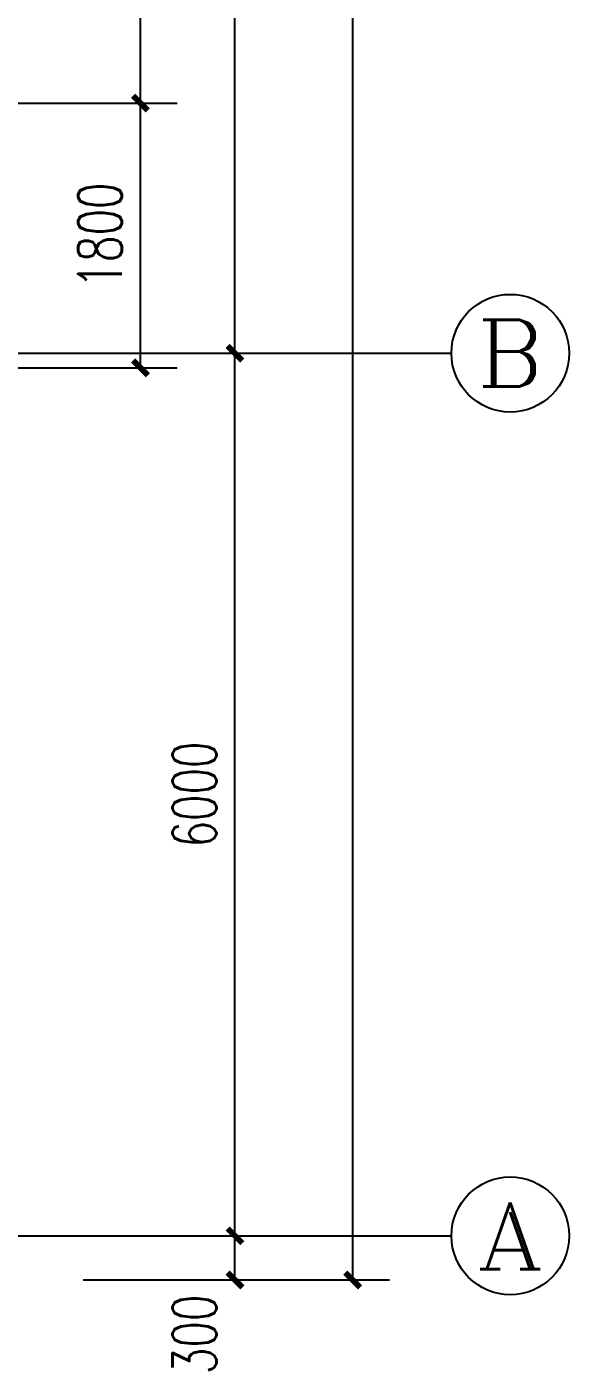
# Model space of a CAD drawing. Extents: x 1738143 to 1822243, y -608375 to -303375.
# Drawn here: x 1809851 to 1813536, y -528846 to -519715 of the extents above; entities that cross this region are included whole.
import ezdxf
from ezdxf.enums import TextEntityAlignment as Align

# ---------------------------------------------------------------- set-up
doc = ezdxf.new("R2010")
doc.units = 0
doc.header["$LTSCALE"] = 1000
doc.header["$MEASUREMENT"] = 0
for name, color, linetype in [('AXIS', 3, 'Continuous'), ('AXIS_TEXT', 7, 'Continuous'), ('PUB_DIM', 3, 'Continuous'), ('TH_DIM', 3, 'Continuous')]:
    doc.layers.add(name, color=color, linetype=linetype)
doc.styles.add('_TCH_AXIS', font='COMPLEX', dxfattribs={"bigfont": 'GBCBIG'})
doc.styles.add('_TCH_DIM_T3', font='SIMPLEX', dxfattribs={"width": 0.705882, "bigfont": 'GBCBIG'})
doc.styles.add('COMPLEX', font='COMPLEX')
doc.dimstyles.new('_TCH_ARCH&&100', dxfattribs={"dimtxt": 297.5, "dimasz": 100, "dimexe": 250, "dimexo": 300, "dimgap": 126.25, "dimtad": 1, "dimdec": 0, "dimzin": 0, "dimdsep": 46, "dimtxsty": '_TCH_DIM_T3', "dimblk": 'ARCHTICK', "dimcen": 0.09, "dimclrt": 7, "dimazin": 2, "dimtfac": 1, "dimtdec": 0, "dimtix": 1, "dimtmove": 2, "dimatfit": 3, "dimfxl": 30, "dimtolj": 1, "dimtzin": 0, "dimarcsym": 0})

# ---------------------------------------------------------------- blocks, each defined once
blk = doc.blocks.new('_ArchTick')
at = {"color": 0, "linetype": 'ByBlock', "const_width": 0.4}
blk.add_lwpolyline([(-0.5, -0.5), (0.5, 0.5)], dxfattribs=at)
blk = doc.blocks.new('*D31')
at = {"layer": 'Defpoints', "color": 0, "transparency": 16777216}
for p in [(22696.4, 6506.2), (24028.5, 6506.2), (22696.4, -1493.8)]:
    blk.add_point(p, dxfattribs=at)
at = {"layer": 'PUB_DIM', "color": 0, "lineweight": -2, "transparency": 16777216}
for p, q in [((22996.4, 6506.2), (24278.5, 6506.2)), ((24028.5, -1493.8), (24028.5, 6506.2)), ((22996.4, -1493.8), (24278.5, -1493.8))]:
    blk.add_line(p, q, dxfattribs=at)
at = {"layer": 'PUB_DIM', "color": 0, "lineweight": -2, "transparency": 16777216, "xscale": 100, "yscale": 100, "zscale": 100}
for p, rotation in [((24028.5, 6506.2), 90), ((24028.5, -1493.8), 270)]:
    blk.add_blockref('_ArchTick', p, dxfattribs=dict(at, rotation=rotation))
at = {"layer": 'PUB_DIM', "color": 7, "transparency": 16777216, "insert": (23753.5, 2506.2), "char_height": 297.5, "attachment_point": 5, "rotation": 90, "style": '_TCH_DIM_T3'}
blk.add_mtext('\\A1;8000', dxfattribs=at)
blk = doc.blocks.new('*D32')
at = {"layer": 'Defpoints', "color": 0, "transparency": 16777216}
for p in [(22696.4, -1493.8), (24028.5, -1493.8), (22696.4, -7493.8)]:
    blk.add_point(p, dxfattribs=at)
at = {"layer": 'PUB_DIM', "color": 0, "lineweight": -2, "transparency": 16777216}
for p, q in [((22996.4, -1493.8), (24278.5, -1493.8)), ((24028.5, -7493.8), (24028.5, -1493.8)), ((22996.4, -7493.8), (24278.5, -7493.8))]:
    blk.add_line(p, q, dxfattribs=at)
at = {"layer": 'PUB_DIM', "color": 0, "lineweight": -2, "transparency": 16777216, "xscale": 100, "yscale": 100, "zscale": 100}
for p, rotation in [((24028.5, -1493.8), 90), ((24028.5, -7493.8), 270)]:
    blk.add_blockref('_ArchTick', p, dxfattribs=dict(at, rotation=rotation))
at = {"layer": 'PUB_DIM', "color": 7, "transparency": 16777216, "insert": (23753.5, -4493.8), "char_height": 297.5, "attachment_point": 5, "rotation": 90, "style": '_TCH_DIM_T3'}
blk.add_mtext('\\A1;6000', dxfattribs=at)
blk = doc.blocks.new('*D33')
at = {"layer": 'Defpoints', "color": 0, "transparency": 16777216}
for p in [(22696.4, -7493.8), (24028.5, -7493.8), (22696.4, -7793.8)]:
    blk.add_point(p, dxfattribs=at)
at = {"layer": 'PUB_DIM', "color": 0, "lineweight": -2, "transparency": 16777216}
for p, q in [((22996.4, -7493.8), (24278.5, -7493.8)), ((24028.5, -7793.8), (24028.5, -7493.8)), ((22996.4, -7793.8), (24278.5, -7793.8))]:
    blk.add_line(p, q, dxfattribs=at)
at = {"layer": 'PUB_DIM', "color": 0, "lineweight": -2, "transparency": 16777216, "xscale": 100, "yscale": 100, "zscale": 100}
for p, rotation in [((24028.5, -7493.8), 90), ((24028.5, -7793.8), 270)]:
    blk.add_blockref('_ArchTick', p, dxfattribs=dict(at, rotation=rotation))
at = {"layer": 'PUB_DIM', "color": 7, "transparency": 16777216, "insert": (23753.5, -8163.8), "char_height": 297.5, "attachment_point": 5, "rotation": 90, "style": '_TCH_DIM_T3'}
blk.add_mtext('\\A1;300', dxfattribs=at)
blk = doc.blocks.new('*D34')
at = {"layer": 'Defpoints', "color": 0, "transparency": 16777216}
for p in [(23637.4, 22926.2), (24828.4, 22926.2), (23637.4, -7793.8)]:
    blk.add_point(p, dxfattribs=at)
at = {"layer": 'PUB_DIM', "color": 0, "lineweight": -2, "transparency": 16777216}
for p, q in [((23937.4, 22926.2), (25078.4, 22926.2)), ((24828.4, -7793.8), (24828.4, 22926.2)), ((23937.4, -7793.8), (25078.4, -7793.8))]:
    blk.add_line(p, q, dxfattribs=at)
at = {"layer": 'PUB_DIM', "color": 0, "lineweight": -2, "transparency": 16777216, "xscale": 100, "yscale": 100, "zscale": 100}
for p, rotation in [((24828.4, 22926.2), 90), ((24828.4, -7793.8), 270)]:
    blk.add_blockref('_ArchTick', p, dxfattribs=dict(at, rotation=rotation))
at = {"layer": 'PUB_DIM', "color": 7, "transparency": 16777216, "insert": (24553.4, 7566.2), "char_height": 297.5, "attachment_point": 5, "rotation": 90, "style": '_TCH_DIM_T3'}
blk.add_mtext('\\A1;30720', dxfattribs=at)
blk = doc.blocks.new('*D178')
at = {"layer": 'Defpoints', "color": 0, "transparency": 16777216}
for p in [(22696.4, 6506.2), (24028.5, 6506.2), (22696.4, -1493.8)]:
    blk.add_point(p, dxfattribs=at)
at = {"layer": 'PUB_DIM', "color": 0, "lineweight": -2, "transparency": 16777216}
for p, q in [((22996.4, 6506.2), (24278.5, 6506.2)), ((24028.5, -1493.8), (24028.5, 6506.2)), ((22996.4, -1493.8), (24278.5, -1493.8))]:
    blk.add_line(p, q, dxfattribs=at)
at = {"layer": 'PUB_DIM', "color": 0, "lineweight": -2, "transparency": 16777216, "xscale": 100, "yscale": 100, "zscale": 100}
for p, rotation in [((24028.5, 6506.2), 90), ((24028.5, -1493.8), 270)]:
    blk.add_blockref('_ArchTick', p, dxfattribs=dict(at, rotation=rotation))
at = {"layer": 'PUB_DIM', "color": 7, "transparency": 16777216, "insert": (23753.5, 2506.2), "char_height": 297.5, "attachment_point": 5, "rotation": 90, "style": '_TCH_DIM_T3'}
blk.add_mtext('\\A1;8000', dxfattribs=at)
blk = doc.blocks.new('*D179')
at = {"layer": 'Defpoints', "color": 0, "transparency": 16777216}
for p in [(22696.4, -1493.8), (24028.5, -1493.8), (22696.4, -7493.8)]:
    blk.add_point(p, dxfattribs=at)
at = {"layer": 'PUB_DIM', "color": 0, "lineweight": -2, "transparency": 16777216}
for p, q in [((22996.4, -1493.8), (24278.5, -1493.8)), ((24028.5, -7493.8), (24028.5, -1493.8)), ((22996.4, -7493.8), (24278.5, -7493.8))]:
    blk.add_line(p, q, dxfattribs=at)
at = {"layer": 'PUB_DIM', "color": 0, "lineweight": -2, "transparency": 16777216, "xscale": 100, "yscale": 100, "zscale": 100}
for p, rotation in [((24028.5, -1493.8), 90), ((24028.5, -7493.8), 270)]:
    blk.add_blockref('_ArchTick', p, dxfattribs=dict(at, rotation=rotation))
at = {"layer": 'PUB_DIM', "color": 7, "transparency": 16777216, "insert": (23753.5, -4493.8), "char_height": 297.5, "attachment_point": 5, "rotation": 90, "style": '_TCH_DIM_T3'}
blk.add_mtext('\\A1;6000', dxfattribs=at)
blk = doc.blocks.new('*D180')
at = {"layer": 'Defpoints', "color": 0, "transparency": 16777216}
for p in [(22696.4, -7493.8), (24028.5, -7493.8), (22696.4, -7793.8)]:
    blk.add_point(p, dxfattribs=at)
at = {"layer": 'PUB_DIM', "color": 0, "lineweight": -2, "transparency": 16777216}
for p, q in [((22996.4, -7493.8), (24278.5, -7493.8)), ((24028.5, -7793.8), (24028.5, -7493.8)), ((22996.4, -7793.8), (24278.5, -7793.8))]:
    blk.add_line(p, q, dxfattribs=at)
at = {"layer": 'PUB_DIM', "color": 0, "lineweight": -2, "transparency": 16777216, "xscale": 100, "yscale": 100, "zscale": 100}
for p, rotation in [((24028.5, -7493.8), 90), ((24028.5, -7793.8), 270)]:
    blk.add_blockref('_ArchTick', p, dxfattribs=dict(at, rotation=rotation))
at = {"layer": 'PUB_DIM', "color": 7, "transparency": 16777216, "insert": (23753.5, -8163.8), "char_height": 297.5, "attachment_point": 5, "rotation": 90, "style": '_TCH_DIM_T3'}
blk.add_mtext('\\A1;300', dxfattribs=at)
blk = doc.blocks.new('*D181')
at = {"layer": 'Defpoints', "color": 0, "transparency": 16777216}
for p in [(23637.4, 22926.2), (24828.4, 22926.2), (23637.4, -7793.8)]:
    blk.add_point(p, dxfattribs=at)
at = {"layer": 'PUB_DIM', "color": 0, "lineweight": -2, "transparency": 16777216}
for p, q in [((23937.4, 22926.2), (25078.4, 22926.2)), ((24828.4, -7793.8), (24828.4, 22926.2)), ((23937.4, -7793.8), (25078.4, -7793.8))]:
    blk.add_line(p, q, dxfattribs=at)
at = {"layer": 'PUB_DIM', "color": 0, "lineweight": -2, "transparency": 16777216, "xscale": 100, "yscale": 100, "zscale": 100}
for p, rotation in [((24828.4, 22926.2), 90), ((24828.4, -7793.8), 270)]:
    blk.add_blockref('_ArchTick', p, dxfattribs=dict(at, rotation=rotation))
at = {"layer": 'PUB_DIM', "color": 7, "transparency": 16777216, "insert": (24553.4, 7566.2), "char_height": 297.5, "attachment_point": 5, "rotation": 90, "style": '_TCH_DIM_T3'}
blk.add_mtext('\\A1;30720', dxfattribs=at)
blk = doc.blocks.new('*D325')
at = {"layer": 'Defpoints', "color": 0, "transparency": 16777216}
for p in [(22696.4, 6506.2), (24028.5, 6506.2), (22696.4, -1493.8)]:
    blk.add_point(p, dxfattribs=at)
at = {"layer": 'PUB_DIM', "color": 0, "lineweight": -2, "transparency": 16777216}
for p, q in [((22996.4, 6506.2), (24278.5, 6506.2)), ((24028.5, -1493.8), (24028.5, 6506.2)), ((22996.4, -1493.8), (24278.5, -1493.8))]:
    blk.add_line(p, q, dxfattribs=at)
at = {"layer": 'PUB_DIM', "color": 0, "lineweight": -2, "transparency": 16777216, "xscale": 100, "yscale": 100, "zscale": 100}
for p, rotation in [((24028.5, 6506.2), 90), ((24028.5, -1493.8), 270)]:
    blk.add_blockref('_ArchTick', p, dxfattribs=dict(at, rotation=rotation))
at = {"layer": 'PUB_DIM', "color": 7, "transparency": 16777216, "insert": (23753.5, 2506.2), "char_height": 297.5, "attachment_point": 5, "rotation": 90, "style": '_TCH_DIM_T3'}
blk.add_mtext('\\A1;8000', dxfattribs=at)
blk = doc.blocks.new('*D326')
at = {"layer": 'Defpoints', "color": 0, "transparency": 16777216}
for p in [(22696.4, -1493.8), (24028.5, -1493.8), (22696.4, -7493.8)]:
    blk.add_point(p, dxfattribs=at)
at = {"layer": 'PUB_DIM', "color": 0, "lineweight": -2, "transparency": 16777216}
for p, q in [((22996.4, -1493.8), (24278.5, -1493.8)), ((24028.5, -7493.8), (24028.5, -1493.8)), ((22996.4, -7493.8), (24278.5, -7493.8))]:
    blk.add_line(p, q, dxfattribs=at)
at = {"layer": 'PUB_DIM', "color": 0, "lineweight": -2, "transparency": 16777216, "xscale": 100, "yscale": 100, "zscale": 100}
for p, rotation in [((24028.5, -1493.8), 90), ((24028.5, -7493.8), 270)]:
    blk.add_blockref('_ArchTick', p, dxfattribs=dict(at, rotation=rotation))
at = {"layer": 'PUB_DIM', "color": 7, "transparency": 16777216, "insert": (23753.5, -4493.8), "char_height": 297.5, "attachment_point": 5, "rotation": 90, "style": '_TCH_DIM_T3'}
blk.add_mtext('\\A1;6000', dxfattribs=at)
blk = doc.blocks.new('*D327')
at = {"layer": 'Defpoints', "color": 0, "transparency": 16777216}
for p in [(22696.4, -7493.8), (24028.5, -7493.8), (22696.4, -7793.8)]:
    blk.add_point(p, dxfattribs=at)
at = {"layer": 'PUB_DIM', "color": 0, "lineweight": -2, "transparency": 16777216}
for p, q in [((22996.4, -7493.8), (24278.5, -7493.8)), ((24028.5, -7793.8), (24028.5, -7493.8)), ((22996.4, -7793.8), (24278.5, -7793.8))]:
    blk.add_line(p, q, dxfattribs=at)
at = {"layer": 'PUB_DIM', "color": 0, "lineweight": -2, "transparency": 16777216, "xscale": 100, "yscale": 100, "zscale": 100}
for p, rotation in [((24028.5, -7493.8), 90), ((24028.5, -7793.8), 270)]:
    blk.add_blockref('_ArchTick', p, dxfattribs=dict(at, rotation=rotation))
at = {"layer": 'PUB_DIM', "color": 7, "transparency": 16777216, "insert": (23753.5, -8163.8), "char_height": 297.5, "attachment_point": 5, "rotation": 90, "style": '_TCH_DIM_T3'}
blk.add_mtext('\\A1;300', dxfattribs=at)
blk = doc.blocks.new('*D328')
at = {"layer": 'Defpoints', "color": 0, "transparency": 16777216}
for p in [(23637.4, 22926.2), (24828.4, 22926.2), (23637.4, -7793.8)]:
    blk.add_point(p, dxfattribs=at)
at = {"layer": 'PUB_DIM', "color": 0, "lineweight": -2, "transparency": 16777216}
for p, q in [((23937.4, 22926.2), (25078.4, 22926.2)), ((24828.4, -7793.8), (24828.4, 22926.2)), ((23937.4, -7793.8), (25078.4, -7793.8))]:
    blk.add_line(p, q, dxfattribs=at)
at = {"layer": 'PUB_DIM', "color": 0, "lineweight": -2, "transparency": 16777216, "xscale": 100, "yscale": 100, "zscale": 100}
for p, rotation in [((24828.4, 22926.2), 90), ((24828.4, -7793.8), 270)]:
    blk.add_blockref('_ArchTick', p, dxfattribs=dict(at, rotation=rotation))
at = {"layer": 'PUB_DIM', "color": 7, "transparency": 16777216, "insert": (24553.4, 7566.2), "char_height": 297.5, "attachment_point": 5, "rotation": 90, "style": '_TCH_DIM_T3'}
blk.add_mtext('\\A1;30720', dxfattribs=at)
blk = doc.blocks.new('*D559')
at = {"layer": 'Defpoints', "color": 0, "transparency": 16777216}
for p in [(22696.4, 6506.2), (24028.5, 6506.2), (22696.4, -1493.8)]:
    blk.add_point(p, dxfattribs=at)
at = {"layer": 'PUB_DIM', "color": 0, "lineweight": -2, "transparency": 16777216}
for p, q in [((22996.4, 6506.2), (24278.5, 6506.2)), ((24028.5, -1493.8), (24028.5, 6506.2)), ((22996.4, -1493.8), (24278.5, -1493.8))]:
    blk.add_line(p, q, dxfattribs=at)
at = {"layer": 'PUB_DIM', "color": 0, "lineweight": -2, "transparency": 16777216, "xscale": 100, "yscale": 100, "zscale": 100}
for p, rotation in [((24028.5, 6506.2), 90), ((24028.5, -1493.8), 270)]:
    blk.add_blockref('_ArchTick', p, dxfattribs=dict(at, rotation=rotation))
at = {"layer": 'PUB_DIM', "color": 7, "transparency": 16777216, "insert": (23753.5, 2506.2), "char_height": 297.5, "attachment_point": 5, "rotation": 90, "style": '_TCH_DIM_T3'}
blk.add_mtext('\\A1;8000', dxfattribs=at)
blk = doc.blocks.new('*D560')
at = {"layer": 'Defpoints', "color": 0, "transparency": 16777216}
for p in [(22696.4, -1493.8), (24028.5, -1493.8), (22696.4, -7493.8)]:
    blk.add_point(p, dxfattribs=at)
at = {"layer": 'PUB_DIM', "color": 0, "lineweight": -2, "transparency": 16777216}
for p, q in [((22996.4, -1493.8), (24278.5, -1493.8)), ((24028.5, -7493.8), (24028.5, -1493.8)), ((22996.4, -7493.8), (24278.5, -7493.8))]:
    blk.add_line(p, q, dxfattribs=at)
at = {"layer": 'PUB_DIM', "color": 0, "lineweight": -2, "transparency": 16777216, "xscale": 100, "yscale": 100, "zscale": 100}
for p, rotation in [((24028.5, -1493.8), 90), ((24028.5, -7493.8), 270)]:
    blk.add_blockref('_ArchTick', p, dxfattribs=dict(at, rotation=rotation))
at = {"layer": 'PUB_DIM', "color": 7, "transparency": 16777216, "insert": (23753.5, -4493.8), "char_height": 297.5, "attachment_point": 5, "rotation": 90, "style": '_TCH_DIM_T3'}
blk.add_mtext('\\A1;6000', dxfattribs=at)
blk = doc.blocks.new('*D561')
at = {"layer": 'Defpoints', "color": 0, "transparency": 16777216}
for p in [(22696.4, -7493.8), (24028.5, -7493.8), (22696.4, -7793.8)]:
    blk.add_point(p, dxfattribs=at)
at = {"layer": 'PUB_DIM', "color": 0, "lineweight": -2, "transparency": 16777216}
for p, q in [((22996.4, -7493.8), (24278.5, -7493.8)), ((24028.5, -7793.8), (24028.5, -7493.8)), ((22996.4, -7793.8), (24278.5, -7793.8))]:
    blk.add_line(p, q, dxfattribs=at)
at = {"layer": 'PUB_DIM', "color": 0, "lineweight": -2, "transparency": 16777216, "xscale": 100, "yscale": 100, "zscale": 100}
for p, rotation in [((24028.5, -7493.8), 90), ((24028.5, -7793.8), 270)]:
    blk.add_blockref('_ArchTick', p, dxfattribs=dict(at, rotation=rotation))
at = {"layer": 'PUB_DIM', "color": 7, "transparency": 16777216, "insert": (23753.5, -8163.8), "char_height": 297.5, "attachment_point": 5, "rotation": 90, "style": '_TCH_DIM_T3'}
blk.add_mtext('\\A1;300', dxfattribs=at)
blk = doc.blocks.new('*D562')
at = {"layer": 'Defpoints', "color": 0, "transparency": 16777216}
for p in [(23637.4, 22926.2), (24828.4, 22926.2), (23637.4, -7793.8)]:
    blk.add_point(p, dxfattribs=at)
at = {"layer": 'PUB_DIM', "color": 0, "lineweight": -2, "transparency": 16777216}
for p, q in [((23937.4, 22926.2), (25078.4, 22926.2)), ((24828.4, -7793.8), (24828.4, 22926.2)), ((23937.4, -7793.8), (25078.4, -7793.8))]:
    blk.add_line(p, q, dxfattribs=at)
at = {"layer": 'PUB_DIM', "color": 0, "lineweight": -2, "transparency": 16777216, "xscale": 100, "yscale": 100, "zscale": 100}
for p, rotation in [((24828.4, 22926.2), 90), ((24828.4, -7793.8), 270)]:
    blk.add_blockref('_ArchTick', p, dxfattribs=dict(at, rotation=rotation))
at = {"layer": 'PUB_DIM', "color": 7, "transparency": 16777216, "insert": (24553.4, 7566.2), "char_height": 297.5, "attachment_point": 5, "rotation": 90, "style": '_TCH_DIM_T3'}
blk.add_mtext('\\A1;30720', dxfattribs=at)
blk = doc.blocks.new('_AXISO')
blk.add_circle((0, 0), 0.5)
at = {"layer": 'AXIS_TEXT', "style": 'COMPLEX', "width": 1.041667}
blk.add_attdef('A', text='', height=0.56, dxfattribs=at).set_placement((-0.25, -0.28), (0.25, -0.28), align=Align.FIT)
blk = doc.blocks.new('*D730')
at = {"layer": 'Defpoints', "color": 0, "transparency": 16777216}
for p in [(1807253.9, -520233.2), (1810623.3, -520233.2), (1807253.9, -522033.2)]:
    blk.add_point(p, dxfattribs=at)
at = {"layer": 'TH_DIM', "color": 0, "lineweight": -2, "transparency": 16777216}
for p, q in [((1807553.9, -520233.2), (1810873.3, -520233.2)), ((1810623.3, -522033.2), (1810623.3, -520233.2)), ((1807553.9, -522033.2), (1810873.3, -522033.2))]:
    blk.add_line(p, q, dxfattribs=at)
at = {"layer": 'TH_DIM', "color": 0, "lineweight": -2, "transparency": 16777216, "xscale": 100, "yscale": 100, "zscale": 100}
for p, rotation in [((1810623.3, -520233.2), 90), ((1810623.3, -522033.2), 270)]:
    blk.add_blockref('_ArchTick', p, dxfattribs=dict(at, rotation=rotation))
at = {"layer": 'TH_DIM', "color": 7, "transparency": 16777216, "insert": (1810348.3, -521133.2), "char_height": 297.5, "attachment_point": 5, "rotation": 90, "style": '_TCH_DIM_T3'}
blk.add_mtext('\\A1;1800', dxfattribs=at)
blk = doc.blocks.new('*D731')
at = {"layer": 'Defpoints', "color": 0, "transparency": 16777216}
for p in [(1807253.9, -516233.2), (1810623.3, -516233.2), (1807253.9, -520233.2)]:
    blk.add_point(p, dxfattribs=at)
at = {"layer": 'TH_DIM', "color": 0, "lineweight": -2, "transparency": 16777216}
for p, q in [((1807553.9, -516233.2), (1810873.3, -516233.2)), ((1810623.3, -520233.2), (1810623.3, -516233.2)), ((1807553.9, -520233.2), (1810873.3, -520233.2))]:
    blk.add_line(p, q, dxfattribs=at)
at = {"layer": 'TH_DIM', "color": 0, "lineweight": -2, "transparency": 16777216, "xscale": 100, "yscale": 100, "zscale": 100}
for p, rotation in [((1810623.3, -516233.2), 90), ((1810623.3, -520233.2), 270)]:
    blk.add_blockref('_ArchTick', p, dxfattribs=dict(at, rotation=rotation))
at = {"layer": 'TH_DIM', "color": 7, "transparency": 16777216, "insert": (1810348.3, -518233.2), "char_height": 297.5, "attachment_point": 5, "rotation": 90, "style": '_TCH_DIM_T3'}
blk.add_mtext('\\A1;4000', dxfattribs=at)
blk = doc.blocks.new('A$C67117B41')
at = {"layer": 'AXIS'}
for p, q in [((21499.1, -1493.8), (25499.1, -1493.8)), ((21499.1, -7493.8), (25499.1, -7493.8))]:
    blk.add_line(p, q, dxfattribs=at)
ref = blk.add_blockref('_AXISO', (25899.1, -1493.8), dxfattribs=dict(at, xscale=800, yscale=800, zscale=800))
ref.add_attrib('A', 'B', dxfattribs={"layer": 'AXIS_TEXT', "height": 452.5, "style": '_TCH_AXIS', "width": 1.235294}).set_placement((25672.9, -1720), (26125.4, -1720), align=Align.FIT)
ref = blk.add_blockref('_AXISO', (25899.1, -7493.8), dxfattribs=dict(at, xscale=800, yscale=800, zscale=800))
ref.add_attrib('A', 'A', dxfattribs={"layer": 'AXIS_TEXT', "height": 452.5, "style": '_TCH_AXIS', "width": 1.166667}).set_placement((25672.9, -7720), (26125.4, -7720), align=Align.FIT)
at = {"layer": 'PUB_DIM'}
for p1, p2, distance, picture, middle in [((23637.4, -7793.8), (23637.4, 22926.2), -1190.9, '*D34', (24553.4, 7566.2)), ((23637.4, -7793.8), (23637.4, 22926.2), -1190.9, '*D181', (24553.4, 7566.2)), ((23637.4, -7793.8), (23637.4, 22926.2), -1190.9, '*D328', (24553.4, 7566.2)), ((23637.4, -7793.8), (23637.4, 22926.2), -1190.9, '*D562', (24553.4, 7566.2)), ((22696.4, -1493.8), (22696.4, 6506.2), -1332.2, '*D31', (23753.5, 2506.2)), ((22696.4, -1493.8), (22696.4, 6506.2), -1332.2, '*D178', (23753.5, 2506.2)), ((22696.4, -1493.8), (22696.4, 6506.2), -1332.2, '*D325', (23753.5, 2506.2)), ((22696.4, -1493.8), (22696.4, 6506.2), -1332.2, '*D559', (23753.5, 2506.2)), ((22696.4, -7493.8), (22696.4, -1493.8), -1332.2, '*D32', (23753.5, -4493.8)), ((22696.4, -7493.8), (22696.4, -1493.8), -1332.2, '*D179', (23753.5, -4493.8)), ((22696.4, -7493.8), (22696.4, -1493.8), -1332.2, '*D326', (23753.5, -4493.8)), ((22696.4, -7493.8), (22696.4, -1493.8), -1332.2, '*D560', (23753.5, -4493.8))]:
    dim = blk.add_aligned_dim(p1=p1, p2=p2, distance=distance, dimstyle='_TCH_ARCH&&100', dxfattribs=at)
    dim.commit()
    dim.dimension.update_dxf_attribs({"geometry": picture, "text_midpoint": middle})
for picture in ['*D33', '*D180', '*D327', '*D561']:
    dim = blk.add_linear_dim(base=(24028.5, -7493.8), p1=(22696.4, -7793.8), p2=(22696.4, -7493.8), angle=90, dimstyle='_TCH_ARCH&&100', dxfattribs=at)
    dim.commit()
    dim.dimension.update_dxf_attribs({"geometry": picture, "text_midpoint": (23753.5, -8163.8), "dimtype": 129})

msp = doc.modelspace()

# ---------------------------------------------------------------- block references
msp.add_blockref('A$C67117B41', (1787237.1, -520439.4))

# ---------------------------------------------------------------- dimensions: what is measured, and where the dimension line sits
at = {"layer": 'TH_DIM'}
for p1, p2, picture, middle in [((1807253.9, -520233.2), (1807253.9, -516233.2), '*D731', (1810348.3, -518233.2)), ((1807253.9, -522033.2), (1807253.9, -520233.2), '*D730', (1810348.3, -521133.2))]:
    dim = msp.add_aligned_dim(p1=p1, p2=p2, distance=-3369.4, dimstyle='_TCH_ARCH&&100', dxfattribs=at)
    dim.commit()
    dim.dimension.update_dxf_attribs({"geometry": picture, "text_midpoint": middle})

doc.saveas('drawing.dxf')
